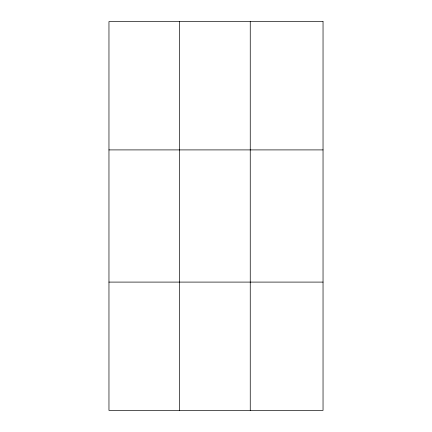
<?xml version="1.0" encoding="UTF-8"?>
<svg xmlns="http://www.w3.org/2000/svg" width="432" height="432" viewBox="0 0 432 432"><rect width="100%" height="100%" fill="white"/><g stroke="black" fill="none" stroke-linecap="round" stroke-linejoin="round"><path stroke-width="0.65" d="M179.609 410.4L179.609 21.6M250.252 410.4L250.252 21.6M108.961 149.904L323.039 149.904M108.961 282.096L323.039 282.096M323.039 21.6L323.039 410.4L108.961 410.4L108.961 21.6L323.039 21.6"/></g></svg>
